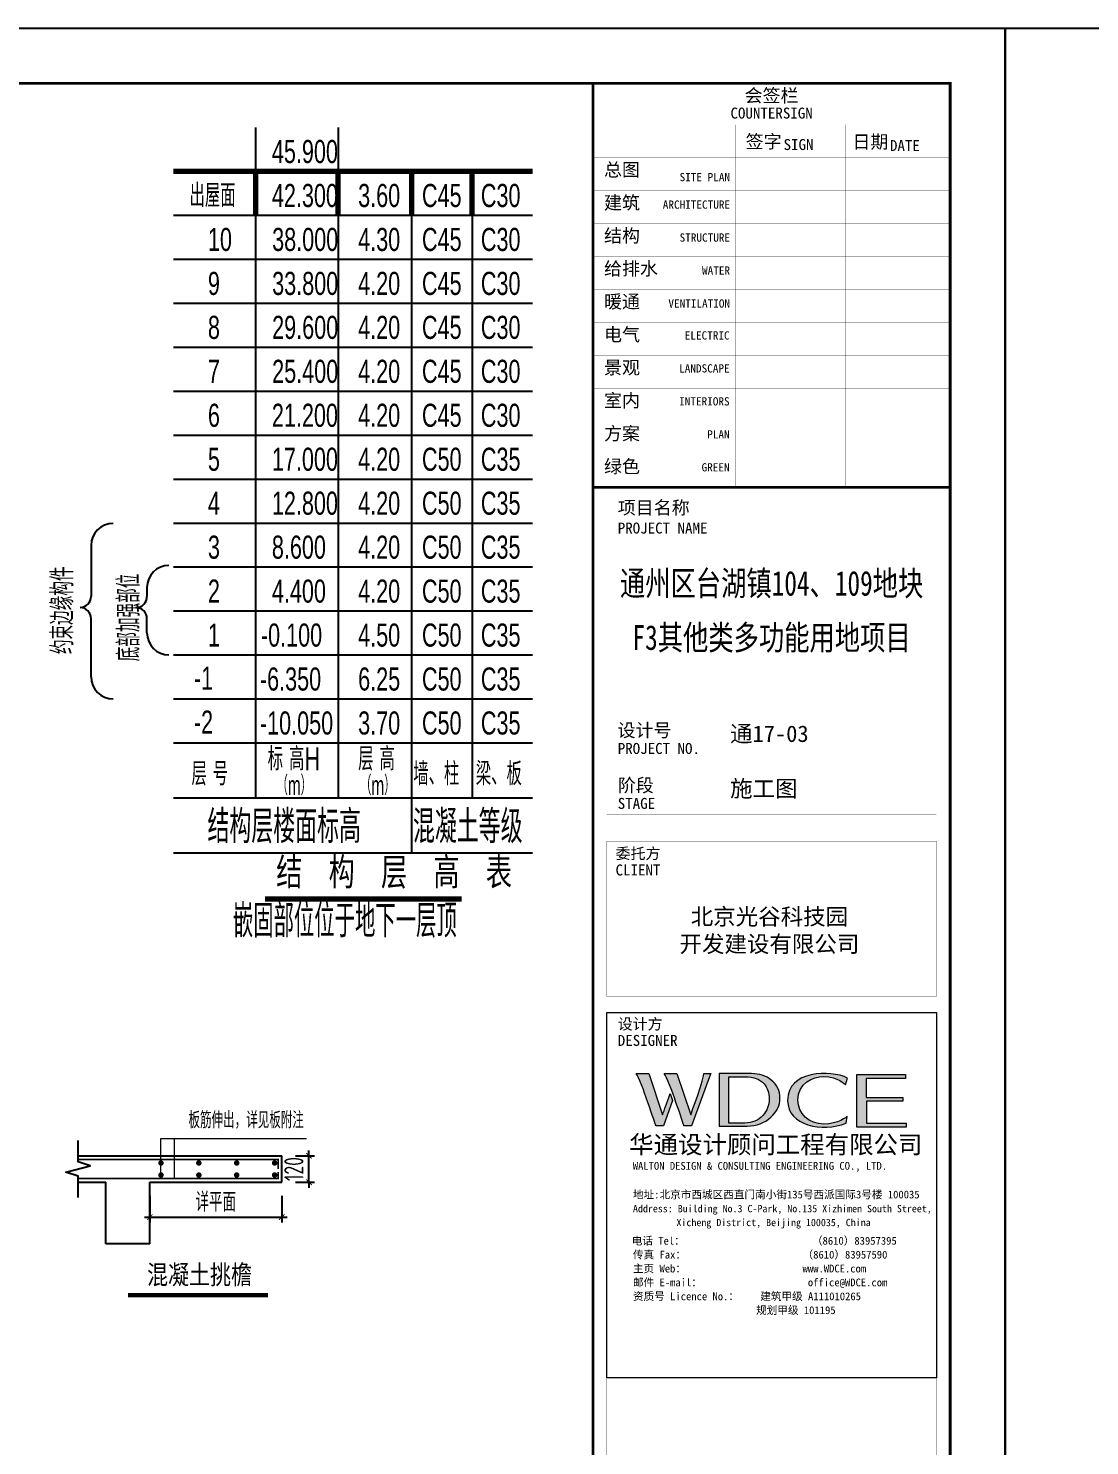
# Model space of a CAD drawing. Header units: millimetres. Extents: x -202076 to 1082610, y -439651 to 179350.
# Drawn here: x 398877 to 418191, y -379272 to -353478 of the extents above; entities that cross this region are included whole.
import ezdxf
from ezdxf.enums import TextEntityAlignment as Align

# ---------------------------------------------------------------- set-up
doc = ezdxf.new("R2010")
doc.units = ezdxf.units.MM
doc.header["$LTSCALE"] = 1000
doc.linetypes.add('DASH', pattern=[0.35, 0.25, -0.1])
for name, color, linetype in [('A_STR-砼柱', 51, 'Continuous'), ('A楼-层高表$0$PUB_DIM', 3, 'Continuous'), ('A楼-层高表$0$S-ANNO-DIMS', 3, 'Continuous'), ('A楼-层高表$0$S-ANNO-TABS', 4, 'Continuous'), ('A楼-层高表$0$TEXT', 7, 'Continuous'), ('A楼-层高表$0$WLL1', 4, 'Continuous'), ('COLU_DE_REIN', 1, 'Continuous'), ('REIN', 1, 'Continuous'), ('S-BEAM', 4, 'Continuous'), ('s-dim', 3, 'Continuous'), ('THIN', 7, 'Continuous'), ('TK', 7, 'Continuous'), ('墙柱说明', 7, 'Continuous')]:
    doc.layers.add(name, color=color, linetype=linetype)
doc.layers.add('尺寸标注-板', color=3, linetype='Continuous', lineweight=18)
doc.styles.add('-宋体', font='simhei.ttf', dxfattribs={"width": 0.8})
doc.styles.add('A楼-层高表$0$H', font='ros.shx', dxfattribs={"width": 0.7, "bigfont": 'jd.shx'})
doc.styles.add('A楼-层高表$0$华文细黑', font='STXIHEI.TTF', dxfattribs={"height": 500})
doc.styles.add('A楼-层高表$0$样式_1', font='ros.shx', dxfattribs={"width": 0.7, "bigfont": 'jd.shx'})
doc.styles.add('TSSD_Dimension', font='tssdeng.shx', dxfattribs={"width": 0.7, "bigfont": 'hztxt.shx'})
doc.styles.add('TSSD_Rein', font='tssdeng.shx', dxfattribs={"width": 0.7, "bigfont": 'hztxt.shx'})
doc.styles.add('图签信息$0$hwxh', font='STXIHEI.TTF')
doc.styles.add('图签信息$0$华文细黑', font='STXIHEI.TTF', dxfattribs={"height": 10})
doc.dimstyles.new('TSSD_25_100', dxfattribs={"dimtxt": 350, "dimasz": 100, "dimexe": 100, "dimexo": 250, "dimgap": 100, "dimtad": 1, "dimdec": 0, "dimlfac": 0.25, "dimzin": 0, "dimdsep": 46, "dimtxsty": 'TSSD_Dimension', "dimblk": 'ARCHTICK', "dimblk1": 'ARCHTICK', "dimblk2": 'ARCHTICK', "dimcen": 0, "dimdle": 100, "dimclrt": 7, "dimadec": 0, "dimazin": 0, "dimtfac": 1, "dimtdec": 0, "dimtix": 1, "dimtmove": 2, "dimatfit": 3, "dimfxl": 1, "dimtolj": 1, "dimtzin": 0, "dimarcsym": 0})

# ---------------------------------------------------------------- blocks, each defined once
blk = doc.blocks.new('A楼-层高表')
at = {"layer": 'A楼-层高表$0$PUB_DIM', "const_width": 100}
blk.add_lwpolyline([(-1791, 0), (1791, 0)], dxfattribs=at)
at = {"layer": 'A楼-层高表$0$S-ANNO-DIMS'}
for p, q in [((-4954, 6434), (-4954, 5505)), ((-3938, 5668), (-3938, 5503)), ((-4954, 4041), (-4954, 5103)), ((-3938, 4842), (-3938, 5102))]:
    blk.add_line(p, q, dxfattribs=at)
for centre, radius, start, end in [((-4554, 6434), 400, 90, 180), ((-3538, 5668), 400, 90, 180), ((-5154, 5504), 200, 270, 0.206), ((-4138, 5503), 200, 270, 0.206), ((-5154, 5104), 200, 359.794, 90), ((-4138, 5103), 200, 359.794, 90), ((-3538, 4842), 400, 180, 270), ((-4554, 4041), 400, 180, 270)]:
    blk.add_arc(centre, radius, start, end, dxfattribs=at)
at = {"layer": 'A楼-层高表$0$S-ANNO-TABS'}
for p, q in [((-1961, 14041), (-1961, 1841)), ((-461, 14041), (-461, 1841)), ((-3457, 13241), (3078, 13241)), ((878, 13241), (878, 841)), ((1978, 13241), (1978, 1841)), ((-3457, 12441), (3078, 12441)), ((-3457, 11641), (878, 11641)), ((-3457, 11641), (3078, 11641)), ((-3457, 10841), (878, 10841)), ((-3457, 10841), (3078, 10841)), ((-3457, 10041), (878, 10041)), ((-3457, 10041), (3078, 10041)), ((-3457, 9241), (878, 9241)), ((-3457, 9241), (3078, 9241)), ((-3457, 8441), (3078, 8441)), ((-3457, 7641), (3078, 7641)), ((-3457, 6841), (3078, 6841)), ((-3457, 6041), (3078, 6041)), ((-3457, 5241), (3078, 5241)), ((-3457, 4441), (3078, 4441)), ((-3457, 3641), (3078, 3641)), ((-3457, 2841), (3078, 2841)), ((-3457, 1841), (3078, 1841)), ((-3457, 841), (3078, 841))]:
    blk.add_line(p, q, dxfattribs=at)
at = {"layer": 'A楼-层高表$0$TEXT', "style": 'A楼-层高表$0$H', "width": 0.7}
for s, p in [('45.900', (-1665, 13392)), ('出屋面', (-3163, 12592)), ('42.300', (-1665, 12592)), ('3.60', (-95, 12592)), ('C45', (1066, 12592)), ('C30', (2138, 12592)), ('10', (-2829, 11792)), ('38.000', (-1660, 11792)), ('4.30', (-95, 11792)), ('C45', (1066, 11792)), ('C30', (2138, 11792)), ('9', (-2829, 10992)), ('33.800', (-1660, 10992)), ('4.20', (-95, 10992)), ('C45', (1066, 10992)), ('C30', (2138, 10992)), ('8', (-2829, 10192)), ('29.600', (-1660, 10192)), ('4.20', (-95, 10192)), ('C45', (1066, 10192)), ('C30', (2138, 10192)), ('7', (-2829, 9392)), ('25.400', (-1660, 9392)), ('4.20', (-95, 9392)), ('C45', (1066, 9392)), ('C30', (2138, 9392)), ('6', (-2829, 8592)), ('21.200', (-1665, 8592)), ('4.20', (-95, 8592)), ('C45', (1066, 8592)), ('C30', (2138, 8592)), ('5', (-2829, 7792)), ('17.000', (-1665, 7792)), ('4.20', (-95, 7792)), ('4', (-2829, 6992)), ('12.800', (-1665, 6992)), ('4.20', (-95, 6992)), ('3', (-2829, 6192)), ('8.600', (-1665, 6192)), ('4.20', (-95, 6192)), ('2', (-2829, 5392)), ('4.400', (-1665, 5392)), ('4.20', (-95, 5392)), ('1', (-2829, 4592)), ('-0.100', (-1865, 4592)), ('4.50', (-95, 4592)), ('-1', (-3084, 3808)), ('-6.350', (-1883, 3792)), ('6.25', (-95, 3792)), ('-2', (-3084, 3008)), ('-10.050', (-1883, 2992)), ('3.70', (-95, 2992)), ('标 高H', (-1741, 2338)), ('层 高', (-95, 2338)), ('层 号', (-3128, 2067)), ('墙、柱', (908, 2067)), ('梁、板', (2046, 2067))]:
    blk.add_text(s, height=420, dxfattribs=at).set_placement(p)
at = {"layer": 'A楼-层高表$0$TEXT', "color": 4, "style": 'A楼-层高表$0$H', "width": 0.7}
for s, p in [('C50', (1066, 7792)), ('C35', (2138, 7792)), ('C50', (1066, 6992)), ('C35', (2138, 6992)), ('C50', (1066, 6192)), ('C35', (2138, 6192)), ('C50', (1066, 5392)), ('C35', (2138, 5392)), ('C50', (1066, 4592)), ('C35', (2138, 4592)), ('C50', (1066, 3792)), ('C35', (2138, 3792)), ('C50', (1066, 2992)), ('C35', (2138, 2992))]:
    blk.add_text(s, height=420, dxfattribs=at).set_placement(p)
at = {"layer": 'A楼-层高表$0$WLL1', "style": 'A楼-层高表$0$样式_1', "width": 0.7}
for s, p in [('约束边缘构件', (-5277, 4455)), ('底部加强部位', (-4070, 4325))]:
    blk.add_text(s, height=400, rotation=90, dxfattribs=at).set_placement(p)
at = {"layer": 'A楼-层高表$0$WLL1', "color": 7}
for s, height, style, width, p in [('（m）', 350, 'A楼-层高表$0$样式_1', 0.6, (-1574, 1891)), ('（m）', 350, 'A楼-层高表$0$样式_1', 0.6, (-54, 1891)), ('结构层楼面标高', 600, 'A楼-层高表$0$样式_1', 0.7, (-2837, 1015)), ('混凝土等级', 600, 'A楼-层高表$0$样式_1', 0.7, (902, 1015)), ('结  构  层  高  表', 500, 'A楼-层高表$0$华文细黑', 0.7, (-1587, 244)), ('嵌固部位位于地下一层顶', 600, 'A楼-层高表$0$样式_1', 0.65, (-2375, -701))]:
    blk.add_text(s, height=height, dxfattribs=dict(at, style=style, width=width)).set_placement(p)
blk = doc.blocks.new('图框-A1')
for points, const_width in [([(0, 0), (841, 0), (841, 594), (0, 594)], 0.05), ([(766, 584), (25, 584), (25, 10), (766, 10)], 0.5)]:
    blk.add_lwpolyline(points, close=True, dxfattribs=dict(const_width=const_width))
blk = doc.blocks.new('图签信息$0$logo2')
h = blk.add_hatch(color=7)
h.paths.add_polyline_path([(19.021, -7.36), (15.845, -7.36), (15.845, -3.972), (18.974, -3.972), (18.974, -4.243), (16.461, -4.243), (16.461, -5.448), (18.811, -5.448), (18.811, -5.686), (16.474, -5.686), (16.474, -7.116), (19.021, -7.116)])
edge = h.paths.add_edge_path()
edge.add_spline(control_points=[(15.259, -4.206), (15.259, -4.206), (15.127, -4.646), (15.127, -4.646), (15.127, -4.646), (14.62, -4.101), (13.734, -4.101), (13.035, -4.101), (12.071, -4.537), (12.076, -5.621), (12.08, -6.488), (12.766, -7.164), (13.734, -7.168), (14.656, -7.172), (15.227, -6.68), (15.227, -6.68), (15.227, -6.68), (15.164, -7.108), (15.164, -7.108), (13.632, -7.703), (11.417, -7.291), (11.411, -5.643), (11.404, -3.721), (14.157, -3.665), (15.259, -4.206)], knot_values=[0, 0, 0, 0, 1, 1, 1, 2, 2, 2, 3, 3, 3, 4, 4, 4, 5, 5, 5, 6, 6, 6, 7, 7, 7, 8, 8, 8, 8], degree=3, periodic=0)
edge = h.paths.add_edge_path(flags=16)
edge.add_spline(control_points=[(10.229, -5.566), (10.229, -5.16), (10.12, -4.83), (9.897, -4.576), (9.63, -4.273), (9.228, -4.122), (8.69, -4.122), (8.69, -4.122), (7.638, -4.122), (7.638, -4.122), (7.638, -4.122), (7.638, -7.098), (7.638, -7.098), (7.638, -7.098), (8.663, -7.098), (8.663, -7.098), (9.133, -7.098), (9.519, -6.934), (9.823, -6.604), (10.095, -6.309), (10.229, -5.964), (10.229, -5.566)], knot_values=[0, 0, 0, 0, 1, 1, 1, 2, 2, 2, 3, 3, 3, 4, 4, 4, 5, 5, 5, 6, 6, 6, 7, 7, 7, 7], degree=3, periodic=0)
edge = h.paths.add_edge_path()
edge.add_spline(control_points=[(10.919, -5.505), (10.919, -5.962), (10.725, -6.366), (10.336, -6.719), (9.92, -7.098), (9.414, -7.288), (8.817, -7.288), (8.817, -7.288), (7.028, -7.288), (7.028, -7.288), (7.028, -7.288), (7.028, -3.925), (7.028, -3.925), (7.028, -3.925), (9.095, -3.925), (9.095, -3.925), (9.593, -3.925), (10.015, -4.063), (10.363, -4.34), (10.733, -4.637), (10.919, -5.026), (10.919, -5.505)], knot_values=[0, 0, 0, 0, 1, 1, 1, 2, 2, 2, 3, 3, 3, 4, 4, 4, 5, 5, 5, 6, 6, 6, 7, 7, 7, 7], degree=3, periodic=0)
at = {"lineweight": 0}
blk.add_lwpolyline([(19.021, -7.36), (15.845, -7.36), (15.845, -3.972), (18.974, -3.972), (18.974, -4.243), (16.461, -4.243), (16.461, -5.448), (18.811, -5.448), (18.811, -5.686), (16.474, -5.686), (16.474, -7.116), (19.021, -7.116), (19.021, -7.36)], dxfattribs=at)
for points, knots in [([(10.919, -5.505), (10.919, -5.962), (10.725, -6.366), (10.336, -6.719), (9.92, -7.098), (9.414, -7.288), (8.817, -7.288), (8.817, -7.288), (7.028, -7.288), (7.028, -7.288), (7.028, -7.288), (7.028, -3.925), (7.028, -3.925), (7.028, -3.925), (9.095, -3.925), (9.095, -3.925), (9.593, -3.925), (10.015, -4.063), (10.363, -4.34), (10.733, -4.637), (10.919, -5.026), (10.919, -5.505)], [0, 0, 0, 0, 1, 1, 1, 2, 2, 2, 3, 3, 3, 4, 4, 4, 5, 5, 5, 6, 6, 6, 7, 7, 7, 7]), ([(10.229, -5.566), (10.229, -5.16), (10.12, -4.83), (9.897, -4.576), (9.63, -4.273), (9.228, -4.122), (8.69, -4.122), (8.69, -4.122), (7.638, -4.122), (7.638, -4.122), (7.638, -4.122), (7.638, -7.098), (7.638, -7.098), (7.638, -7.098), (8.663, -7.098), (8.663, -7.098), (9.133, -7.098), (9.519, -6.934), (9.823, -6.604), (10.095, -6.309), (10.229, -5.964), (10.229, -5.566)], [0, 0, 0, 0, 1, 1, 1, 2, 2, 2, 3, 3, 3, 4, 4, 4, 5, 5, 5, 6, 6, 6, 7, 7, 7, 7]), ([(15.259, -4.206), (15.259, -4.206), (15.127, -4.646), (15.127, -4.646), (15.127, -4.646), (14.62, -4.101), (13.734, -4.101), (13.035, -4.101), (12.071, -4.537), (12.076, -5.621), (12.08, -6.488), (12.766, -7.164), (13.734, -7.168), (14.656, -7.172), (15.227, -6.68), (15.227, -6.68), (15.227, -6.68), (15.164, -7.108), (15.164, -7.108), (13.632, -7.703), (11.417, -7.291), (11.411, -5.643), (11.404, -3.721), (14.157, -3.665), (15.259, -4.206)], [0, 0, 0, 0, 1, 1, 1, 2, 2, 2, 3, 3, 3, 4, 4, 4, 5, 5, 5, 6, 6, 6, 7, 7, 7, 8, 8, 8, 8])]:
    blk.add_open_spline(points, degree=3, knots=knots, dxfattribs=at)
blk = doc.blocks.new('图签信息$0$logo1')
h = blk.add_hatch(color=8)
edge = h.paths.add_edge_path()
edge.add_spline(control_points=[(3.863, -5.205), (3.635, -5.88), (3.386, -6.562), (3.386, -6.562), (3.386, -6.562), (2.503, -3.908), (2.503, -3.908), (2.503, -3.908), (1.802, -3.905), (1.687, -3.908), (2.021, -4.386), (2.952, -7.271), (2.952, -7.271), (2.952, -7.271), (3.437, -7.271), (3.437, -7.271), (3.437, -7.271), (4.032, -5.659), (4.032, -5.659), (4.032, -5.659), (3.863, -5.205), (3.863, -5.205)], knot_values=[0, 0, 0, 0, 1, 1, 1, 2, 2, 2, 3, 3, 3, 4, 4, 4, 5, 5, 5, 6, 6, 6, 7, 7, 7, 7], degree=3, periodic=0)
h = blk.add_hatch(color=7)
edge = h.paths.add_edge_path()
edge.add_spline(control_points=[(6.038, -3.908), (6.09, -4.101), (5.198, -6.562), (5.198, -6.562), (5.198, -6.562), (4.302, -3.908), (4.302, -3.908), (4.302, -3.908), (3.6, -3.905), (3.486, -3.908), (3.821, -4.386), (4.751, -7.271), (4.751, -7.271), (4.751, -7.271), (5.236, -7.271), (5.236, -7.271), (5.236, -7.271), (6.333, -4.3), (6.333, -4.3), (6.333, -4.3), (6.482, -3.908), (6.482, -3.908), (6.482, -3.908), (6.214, -3.914), (6.038, -3.908)], knot_values=[0, 0, 0, 0, 1, 1, 1, 2, 2, 2, 3, 3, 3, 4, 4, 4, 5, 5, 5, 6, 6, 6, 7, 7, 7, 8, 8, 8, 8], degree=3, periodic=0)
at = {"color": 8, "lineweight": 0}
blk.add_open_spline([(3.863, -5.205), (3.635, -5.88), (3.386, -6.562), (3.386, -6.562), (3.386, -6.562), (2.503, -3.908), (2.503, -3.908), (2.503, -3.908), (1.802, -3.905), (1.687, -3.908), (2.021, -4.386), (2.952, -7.271), (2.952, -7.271), (2.952, -7.271), (3.437, -7.271), (3.437, -7.271), (3.437, -7.271), (4.032, -5.659), (4.032, -5.659), (4.032, -5.659), (3.863, -5.205), (3.863, -5.205)], degree=3, knots=[0, 0, 0, 0, 1, 1, 1, 2, 2, 2, 3, 3, 3, 4, 4, 4, 5, 5, 5, 6, 6, 6, 7, 7, 7, 7], dxfattribs=at)
at = {"lineweight": 0}
blk.add_open_spline([(6.038, -3.908), (6.09, -4.101), (5.198, -6.562), (5.198, -6.562), (5.198, -6.562), (4.302, -3.908), (4.302, -3.908), (4.302, -3.908), (3.6, -3.905), (3.486, -3.908), (3.821, -4.386), (4.751, -7.271), (4.751, -7.271), (4.751, -7.271), (5.236, -7.271), (5.236, -7.271), (5.236, -7.271), (6.333, -4.3), (6.333, -4.3), (6.333, -4.3), (6.482, -3.908), (6.482, -3.908), (6.482, -3.908), (6.214, -3.914), (6.038, -3.908)], degree=3, knots=[0, 0, 0, 0, 1, 1, 1, 2, 2, 2, 3, 3, 3, 4, 4, 4, 5, 5, 5, 6, 6, 6, 7, 7, 7, 8, 8, 8, 8], dxfattribs=at)
blk.add_blockref('图签信息$0$logo2', (0, 0))
blk = doc.blocks.new('图签信息$0$时间-logo')
at = {"layer": 'Defpoints', "lineweight": 0}
blk.add_lwpolyline([(0, -23.457), (-21.166, -23.457), (-21.166, 0), (0, 0), (0, -23.457)], dxfattribs=at)
blk.add_blockref('图签信息$0$logo1', (-20.967, 0))
at = {"style": '图签信息$0$hwxh'}
for s, height, p in [('华通设计顾问工程有限公司 ', 1.15, (-19.726, -9.054)), ('WALTON DESIGN & CONSULTING ENGINEERING CO., LTD.', 0.5, (-19.497, -10.096)), ('地址:北京市西城区西直门南小街135号西派国际3号楼 100035', 0.5, (-19.485, -11.936)), ('Address: Building No.3 C-Park, No.135 Xizhimen South Street, ', 0.47, (-19.485, -12.827)), ('Xicheng District, Beijing 100035, China ', 0.47, (-16.691, -13.718)), ('电话 Tel：                        （8610）83957395 ', 0.5, (-19.564, -14.906)), ('传真 Fax：                      （8610）83957590 ', 0.5, (-19.485, -15.798)), ('主页 Web：                      www.WDCE.com ', 0.5, (-19.485, -16.689)), ('邮件 E-mail：                    office@WDCE.com ', 0.5, (-19.485, -17.58)), ('资质号 Licence No.：    建筑甲级 A111010265 ', 0.5, (-19.485, -18.472)), ('   规划甲级 101195', 0.5, (-12.602, -19.363))]:
    blk.add_text(s, height=height, dxfattribs=at).set_placement(p)
blk = doc.blocks.new('图签信息')
at = {"const_width": 0.5}
for points in [[(-65, 574), (-65, 500.5), (0, 500.5), (0, 574)], [(-65, 0), (0, 0), (0, 500.5), (-65, 500.5)]]:
    blk.add_lwpolyline(points, close=True, dxfattribs=at)
at = {"const_width": 0.05}
for points in [[(-65, 566.5), (0, 566.5)], [(-39.14, 566.5), (-39.14, 500.5)], [(-19.1, 566.5), (-19.1, 500.5)], [(-65, 560.5), (0, 560.5)], [(-65, 554.5), (0, 554.5)], [(-65, 548.5), (0, 548.5)], [(-65, 542.5), (0, 542.5)], [(-65, 536.5), (0, 536.5)], [(-65, 530.5), (0, 530.5)], [(-65, 524.5), (0, 524.5)], [(-65, 518.5), (0, 518.5)], [(-65, 512.5), (0, 512.5)], [(-65, 512.5), (0, 512.5)], [(-65, 506.5), (0, 506.5)], [(-65, 500.5), (0, 500.5)], [(-62.5, 450.87), (-2.5, 450.87)], [(-62.5, 440.87), (-2.5, 440.87)], [(-2.5, 407.85), (-2.5, 436.12), (-62.5, 436.12), (-62.5, 407.85)], [(-62.5, 407.85), (-2.5, 407.85)], [(-62.5, 404.92), (-62.5, 227.83)], [(-62.5, 404.92), (-2.5, 404.92)], [(-62.5, 227.83), (-2.5, 227.83), (-2.5, 404.92)], [(-57.5, 338.36), (-7.5, 338.36)]]:
    blk.add_lwpolyline(points, dxfattribs=at)
at = {"ltscale": 0.001, "xscale": 2.834689937531525, "yscale": 2.834689937531525, "zscale": 2.834689937531525}
blk.add_blockref('图签信息$0$时间-logo', (-2.5, 404.92), dxfattribs=at)
at = {"style": '图签信息$0$华文细黑'}
for s, height, p in [('会签栏', 2.4, (-32.5, 573)), ('COUNTERSIGN', 2, (-32.5, 569.6))]:
    blk.add_text(s, height=height, dxfattribs=at).set_placement(p, align=Align.TOP_CENTER)
for s, height, p in [('签字', 2.4, (-37.22, 564.63)), ('日期', 2.4, (-17.79, 564.58)), ('SIGN', 2, (-30.32, 563.88)), ('DATE', 2, (-10.96, 563.7)), ('总图', 2.4, (-63, 559.5)), ('建筑', 2.4, (-63, 553.5)), ('结构', 2.4, (-63, 547.5)), ('给排水', 2.4, (-63, 541.5)), ('暖通', 2.4, (-63, 535.5)), ('电气', 2.4, (-63, 529.5)), ('景观', 2.4, (-63, 523.5)), ('室内', 2.4, (-63, 517.5)), ('方案', 2.4, (-63, 511.5)), ('绿色', 2.4, (-63, 505.5)), ('项目名称', 2.4, (-60.5, 498)), ('PROJECT NAME', 2, (-60.5, 494.08)), ('设计号', 2.4, (-60.54, 457.48)), ('PROJECT NO.', 2, (-60.5, 453.97)), ('阶段', 2.4, (-60.5, 447.47)), ('STAGE', 2, (-60.5, 443.97)), ('委托方', 2, (-60.9, 434.86)), ('CLIENT', 2, (-60.9, 431.86)), ('设计方', 2, (-60.5, 403.83)), ('DESIGNER', 2, (-60.5, 400.83))]:
    blk.add_text(s, height=height, dxfattribs=at).set_placement(p, align=Align.TOP_LEFT)
for s, p in [('SITE PLAN', (-40.06, 557.7)), ('ARCHITECTURE', (-40.06, 552.7)), ('STRUCTURE', (-40.06, 546.7)), ('WATER', (-40.06, 540.7)), ('VENTILATION', (-40.06, 534.7)), ('ELECTRIC', (-40.14, 528.89)), ('LANDSCAPE', (-40.14, 522.89)), ('INTERIORS', (-40.14, 516.89)), ('PLAN', (-40.14, 510.89)), ('GREEN', (-40.14, 504.89))]:
    blk.add_text(s, height=1.5, dxfattribs=at).set_placement(p, align=Align.TOP_RIGHT)
at = {"color": 4, "style": '图签信息$0$华文细黑', "width": 0.75}
for s, p in [('通州区台湖镇104、109地块', (-32.5, 480.78)), ('F3其他类多功能用地项目', (-32.5, 470.91))]:
    blk.add_text(s, height=4.5, dxfattribs=at).set_placement(p, align=Align.CENTER)
at = {"color": 4, "ltscale": 0.001, "char_height": 3, "width": 58.4895, "style": '图签信息$0$华文细黑'}
for s, insert, attachment_point in [('通17-03', (-40.06, 455.51), 4), ('施工图', (-40.06, 445.51), 4), ('北京光谷科技园\\P开发建设有限公司', (-32.9, 419.71), 5)]:
    blk.add_mtext(s, dxfattribs=dict(at, insert=insert, attachment_point=attachment_point))
blk = doc.blocks.new('图签-A1')
at = {"color": 2}
blk.add_blockref('图签信息', (0, 0), dxfattribs=at)
blk = doc.blocks.new('_ARCHTICK')
at = {"color": 0, "linetype": 'ByBlock', "const_width": 0.15}
blk.add_lwpolyline([(-0.5, -0.5), (0.5, 0.5)], dxfattribs=at)
blk = doc.blocks.new('*D3368')
at = {"layer": 'Defpoints', "color": 0, "transparency": 16777216}
for p in [(401088, -374478), (403488, -374478), (403488, -375114)]:
    blk.add_point(p, dxfattribs=at)
at = {"layer": 's-dim', "color": 0, "lineweight": -2, "transparency": 16777216}
for p, q in [((401088, -374728), (401088, -375214)), ((403488, -374728), (403488, -375214)), ((400988, -375114), (403588, -375114))]:
    blk.add_line(p, q, dxfattribs=at)
at = {"layer": 's-dim', "color": 0, "lineweight": -2, "transparency": 16777216, "xscale": 100, "yscale": 100, "zscale": 100, "rotation": 180}
blk.add_blockref('_ARCHTICK', (401088, -375114), dxfattribs=at)
at = {"layer": 's-dim', "color": 0, "lineweight": -2, "transparency": 16777216, "xscale": 100, "yscale": 100, "zscale": 100}
blk.add_blockref('_ARCHTICK', (403488, -375114), dxfattribs=at)
at = {"layer": 's-dim', "color": 7, "transparency": 16777216, "insert": (402288, -374839), "char_height": 350, "attachment_point": 5, "style": 'TSSD_Dimension'}
blk.add_mtext('\\A1;详平面', dxfattribs=at)
blk = doc.blocks.new('*D3369')
at = {"layer": 'Defpoints', "color": 0, "transparency": 16777216}
for p in [(403488, -373998), (403984, -373998), (403488, -374478)]:
    blk.add_point(p, dxfattribs=at)
at = {"layer": 's-dim', "color": 0, "lineweight": -2, "transparency": 16777216}
for p, q in [((403738, -373998), (404084, -373998)), ((403984, -373998), (403984, -373898)), ((403984, -374478), (403984, -373998)), ((403738, -374478), (404084, -374478)), ((403984, -374478), (403984, -374578))]:
    blk.add_line(p, q, dxfattribs=at)
at = {"layer": 's-dim', "color": 0, "lineweight": -2, "transparency": 16777216, "xscale": 100, "yscale": 100, "zscale": 100}
for p, rotation in [((403984, -373998), 270), ((403984, -374478), 90)]:
    blk.add_blockref('_ARCHTICK', p, dxfattribs=dict(at, rotation=rotation))
at = {"layer": 's-dim', "color": 7, "transparency": 16777216, "insert": (403709, -374238), "char_height": 350, "attachment_point": 5, "rotation": 90, "style": 'TSSD_Dimension'}
blk.add_mtext('\\A1;120', dxfattribs=at)

msp = doc.modelspace()

# ---------------------------------------------------------------- linework, layer by layer
for points in [[(416652.8, -412881), (416652.8, -353481), (332552.8, -353481), (332552.8, -412881)], [(500752.8, -412881), (500752.8, -353481), (416652.8, -353481), (416652.8, -412881)]]:
    msp.add_lwpolyline(points, close=True)
at = {"layer": 'A_STR-砼柱'}
for p, q in [((399782, -373997.7), (403488.4, -373997.7)), ((403488.4, -374477.7), (403488.4, -373997.7)), ((399782, -374477.7), (400288.4, -374477.7)), ((400288.4, -375597.7), (400288.4, -374477.7)), ((401088.4, -374477.7), (403488.4, -374477.7)), ((401088.4, -375597.7), (401088.4, -374477.7)), ((401088.4, -375597.7), (400288.4, -375597.7))]:
    msp.add_line(p, q, dxfattribs=at)
at = {"layer": 'COLU_DE_REIN', "const_width": 100}
for points in [[(401516.9, -356081), (408052.3, -356081)], [(403012.9, -356081), (403012.9, -356881)], [(404512.9, -356081), (404512.9, -356881)], [(405851.3, -356081), (405851.3, -356881)], [(406951.8, -356081), (406951.8, -356881)]]:
    msp.add_lwpolyline(points, dxfattribs=at)
at = {"layer": 'REIN', "const_width": 30}
for points in [[(403423.4, -374237.7), (403423.4, -374062.7), (399782, -374062.7)], [(399782, -374412.7), (403423.4, -374412.7), (403423.4, -374291)]]:
    msp.add_lwpolyline(points, dxfattribs=at)
at = {"layer": 'REIN', "const_width": 50}
for points in [[(401265.6, -374127.7, 1), (401315.6, -374127.7, 1)], [(401954.8, -374127.7, 1), (402004.8, -374127.7, 1)], [(402644.1, -374127.7, 1), (402694.1, -374127.7, 1)], [(403333.4, -374127.7, 1), (403383.4, -374127.7, 1)], [(401265.6, -374347.7, 1), (401315.6, -374347.7, 1)], [(401954.8, -374347.7, 1), (402004.8, -374347.7, 1)], [(402644.1, -374347.7, 1), (402694.1, -374347.7, 1)], [(403333.4, -374347.7, 1), (403383.4, -374347.7, 1)]]:
    msp.add_lwpolyline(points, format="xyb", close=True, dxfattribs=at)
at = {"layer": 'THIN'}
msp.add_lwpolyline([(399782, -374757.7), (399782, -374367.7), (399562, -374297.7), (400002, -374177.7), (399782, -374107.7), (399782, -373717.7)], dxfattribs=at)
at = {"layer": '墙柱说明', "ltscale": 1000, "const_width": 75}
msp.add_lwpolyline([(400691.3, -376534.3), (403241.1, -376534.3)], dxfattribs=at)
at = {"layer": '尺寸标注-板'}
for p, q in [((401290.6, -373680.8), (403939.9, -373680.8)), ((401290.6, -374347.7), (401290.6, -373680.8)), ((401535, -374412.7), (401535, -373680.8))]:
    msp.add_line(p, q, dxfattribs=at)

# ---------------------------------------------------------------- block references
at = {"xscale": 100, "yscale": 100, "zscale": 100}
for name, p in [('图框-A1', (332552.8, -412881)), ('图框-A1', (416652.8, -412881)), ('图签-A1', (415652.8, -411881))]:
    msp.add_blockref(name, p, dxfattribs=at)
at = {"layer": 'S-BEAM', "linetype": 'DASH'}
msp.add_blockref('A楼-层高表', (404973.8, -369322.2), dxfattribs=at)

# ---------------------------------------------------------------- texts
at = {"layer": 'TK', "style": 'TSSD_Rein', "width": 0.7}
msp.add_text('板筋伸出，详见板附注', height=300, rotation=360, dxfattribs=at).set_placement((403891.1, -373586.2), align=Align.BOTTOM_RIGHT)
at = {"layer": '墙柱说明', "style": '-宋体', "width": 0.8}
msp.add_text('混凝土挑檐', height=350, dxfattribs=at).set_placement((401036.4, -376334.6))

# ---------------------------------------------------------------- dimensions: what is measured, and where the dimension line sits
at = {"layer": 's-dim'}
dim = msp.add_linear_dim(base=(403984.3, -373997.7), p1=(403488.4, -374477.7), p2=(403488.4, -373997.7), angle=90, dimstyle='TSSD_25_100', dxfattribs=at)
dim.commit()
dim.dimension.update_dxf_attribs({"geometry": '*D3369', "text_midpoint": (403709.3, -374237.7)})
dim = msp.add_linear_dim(base=(403488.4, -375114.5), p1=(401088.4, -374477.7), p2=(403488.4, -374477.7), text='详平面', dimstyle='TSSD_25_100', override={"dimclrd": 0, "dimclre": 0, "dimclrt": 7}, dxfattribs=at)
dim.commit()
dim.dimension.update_dxf_attribs({"geometry": '*D3368', "text_midpoint": (402288.4, -374839.5)})

doc.saveas('drawing.dxf')
